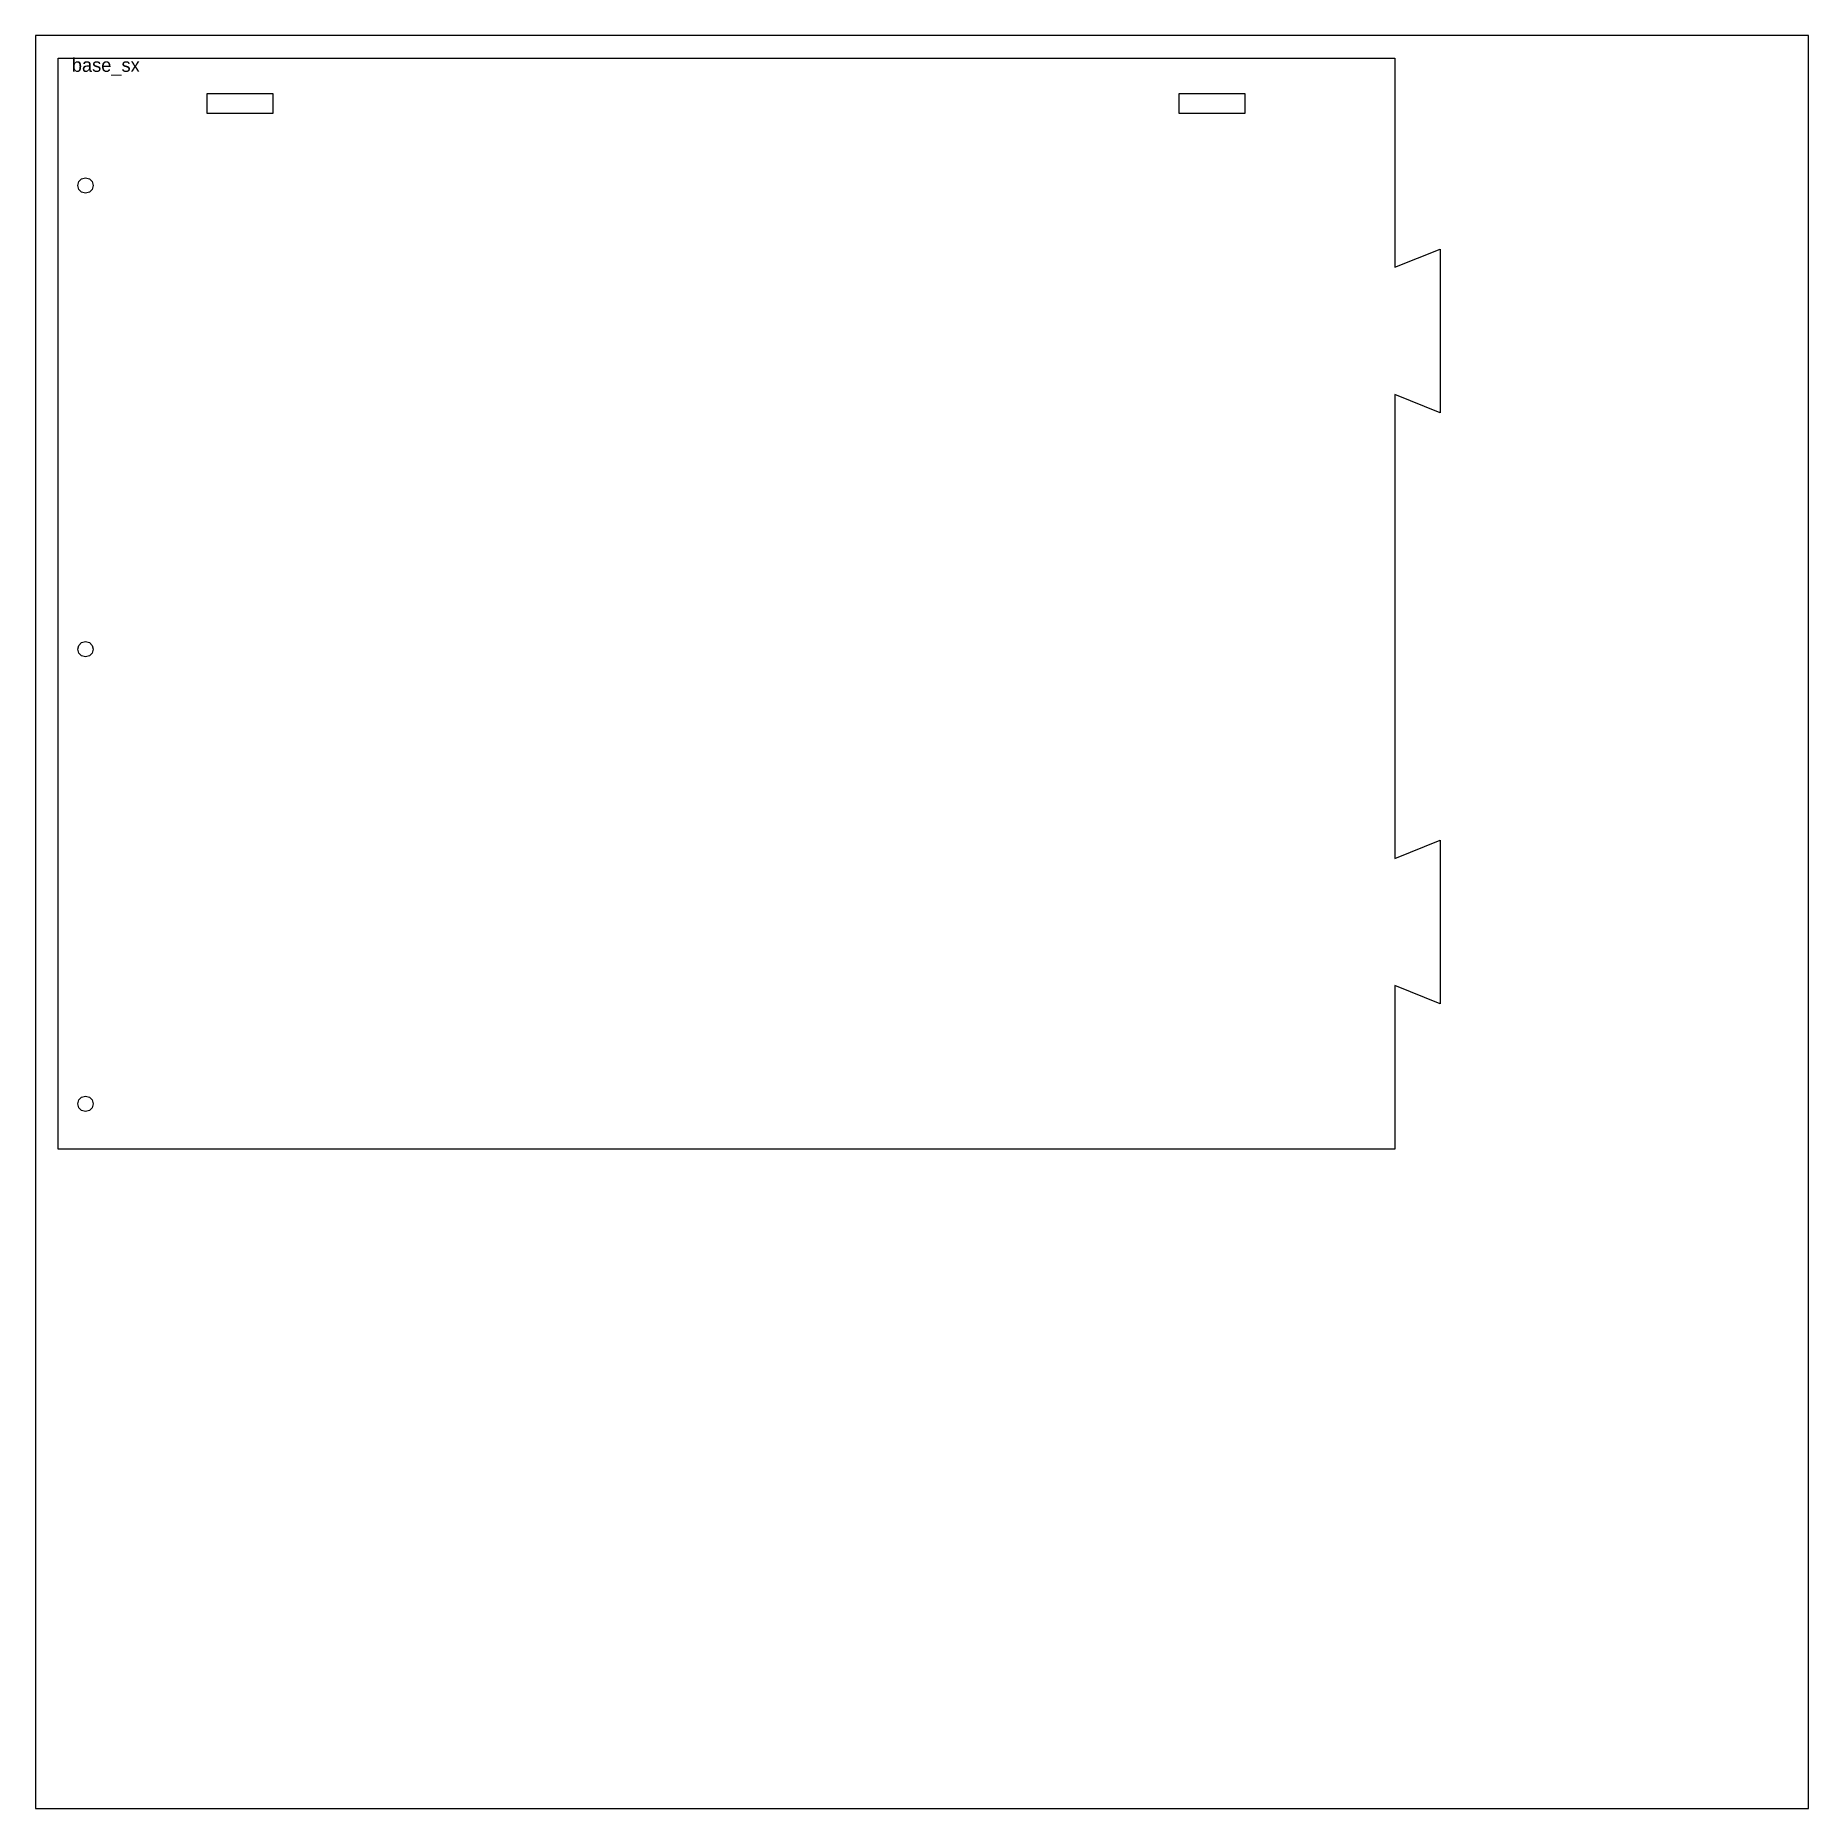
# Model space of a CAD drawing. Header units: millimetres. Extents: x 0 to 390, y 0 to 390.
import ezdxf

# ---------------------------------------------------------------- set-up
doc = ezdxf.new("R2010")
doc.units = ezdxf.units.MM
doc.layers.add('SEGNO', color=5, linetype='CONTINUOUS')
doc.layers.add('TAGLIO', color=1, linetype='CONTINUOUS')

msp = doc.modelspace()

# ---------------------------------------------------------------- linework, layer by layer
at = {"layer": 'SEGNO'}
msp.add_lwpolyline([(0, 0), (390, 0), (390, 390), (0, 390)], close=True, dxfattribs=at)
at = {"layer": 'TAGLIO'}
for points in [[(5, 385), (299, 385), (299, 339), (309, 343), (309, 307), (299, 311), (299, 209), (309, 213), (309, 177), (299, 181), (299, 145), (5, 145)], [(37.8, 377.2), (52.2, 377.2), (52.2, 372.8), (37.8, 372.8)], [(251.6, 377.2), (266, 377.2), (266, 372.8), (251.6, 372.8)], [(12.7, 357), (12.472, 356.15), (11.85, 355.528), (11, 355.3), (10.15, 355.528), (9.528, 356.15), (9.3, 357), (9.528, 357.85), (10.15, 358.472), (11, 358.7), (11.85, 358.472), (12.472, 357.85)], [(12.7, 255), (12.472, 254.15), (11.85, 253.528), (11, 253.3), (10.15, 253.528), (9.528, 254.15), (9.3, 255), (9.528, 255.85), (10.15, 256.472), (11, 256.7), (11.85, 256.472), (12.472, 255.85)], [(12.7, 155), (12.472, 154.15), (11.85, 153.528), (11, 153.3), (10.15, 153.528), (9.528, 154.15), (9.3, 155), (9.528, 155.85), (10.15, 156.472), (11, 156.7), (11.85, 156.472), (12.472, 155.85)]]:
    msp.add_lwpolyline(points, close=True, dxfattribs=at)

# ---------------------------------------------------------------- texts
at = {"layer": 'SEGNO'}
msp.add_text('base_sx', height=3, dxfattribs=at).set_placement((8, 382))

doc.saveas('drawing.dxf')
